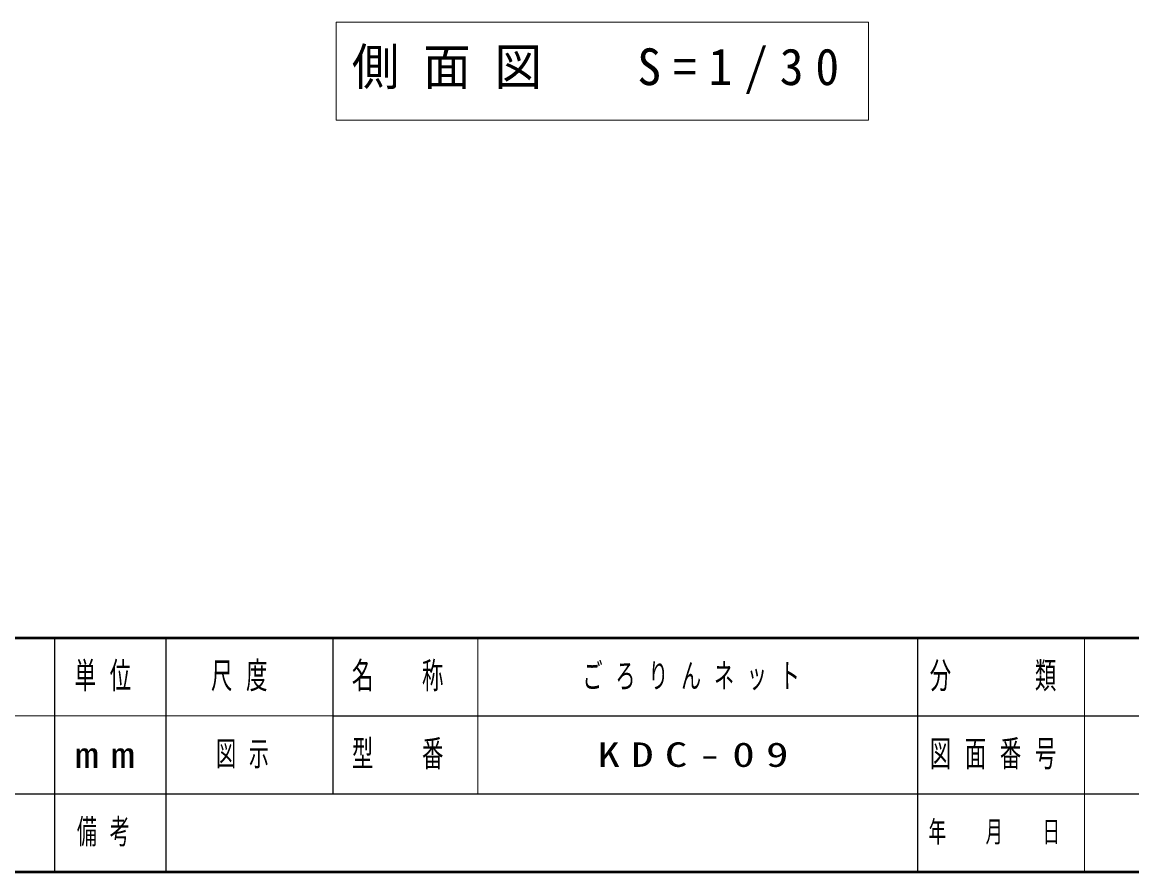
# Model space of a CAD drawing. Units: millimetres on the paper. Extents: x -385 to 0, y 0 to 267.
# Drawn here: x -215.4 to -115.7, y 0 to 76.3 of the extents above; entities that cross this region are included whole.
import ezdxf

# ---------------------------------------------------------------- set-up
doc = ezdxf.new("R2010")
doc.units = ezdxf.units.MM
doc.layers.add('LY_1', color=7, linetype='Continuous', lineweight=25)
doc.layers.add('LY_2', color=7, linetype='Continuous', lineweight=13)
doc.layers.add('LY_3', color=7, linetype='Continuous')
doc.styles.add('ＭＳ ゴシック', font='')
doc.styles.get('ＭＳ ゴシック').set_extended_font_data('MS Gothic')

msp = doc.modelspace()

# ---------------------------------------------------------------- linework, layer by layer
at = {"layer": 'LY_1', "lineweight": 13}
for p, q in [((-187.208, 76.273), (-187.208, 67.473)), ((-139.408, 76.273), (-187.208, 76.273)), ((-139.408, 67.473), (-139.408, 76.273)), ((-187.208, 67.473), (-139.408, 67.473))]:
    msp.add_line(p, q, dxfattribs=at)
at = {"layer": 'LY_2', "lineweight": 50}
for p, q in [((-385, 21), (0, 21)), ((-385, 0), (0, 0))]:
    msp.add_line(p, q, dxfattribs=at)
at = {"layer": 'LY_2', "lineweight": 25}
for p, q in [((-212.5, 21), (-212.5, 0)), ((-202.5, 21), (-202.5, 7)), ((-187.5, 21), (-187.5, 7)), ((-135, 21), (-135, 0)), ((-187.5, 14), (-70, 14)), ((-242.5, 7), (0, 7)), ((-202.5, 7), (-202.5, 0))]:
    msp.add_line(p, q, dxfattribs=at)
at = {"layer": 'LY_2'}
for p, q in [((-174.5, 21), (-174.5, 7)), ((-120, 21), (-120, 0)), ((-242.5, 14), (-187.5, 14))]:
    msp.add_line(p, q, dxfattribs=at)

# ---------------------------------------------------------------- texts
at = {"layer": 'LY_1', "style": 'ＭＳ ゴシック'}
for s, insert, char_height, attachment_point in [('\\T1.5;\\W0.95;側面図\u3000S=1/30', (-185.808, 71.873), 3.299, 4), ('\\T1.64;\\W0.6;ごろりんネット', (-154.75, 17.5), 2.199, 5), ('\\T1.64;\\W0.6;図示', (-198, 10.5), 2.199, 4), ('\\T1.5;\\W1.35;KDC-09', (-163.75, 10.5), 2.199, 4)]:
    msp.add_mtext(s, dxfattribs=dict(at, insert=insert, char_height=char_height, attachment_point=attachment_point))
at = {"layer": 'LY_2', "attachment_point": 4, "style": 'ＭＳ ゴシック'}
for s, insert, char_height in [('\\T1.64;\\W0.6;単位', (-210.7, 17.5), 2.346), ('\\T1.64;\\W0.6;尺度', (-198.45, 17.5), 2.346), ('\\T1.64;\\W0.6;名\u3000称', (-185.8, 17.5), 2.346), ('\\T1.64;\\W0.6;分\u3000\u3000類', (-133.9, 17.5), 2.346), ('\\T1.64;\\W0.6;型\u3000番', (-185.8, 10.5), 2.346), ('\\T1.64;\\W0.6;図面番号', (-133.9, 10.5), 2.346), ('\\T1.5;\\W1.35;mm', (-210.7, 10.5), 2.346), ('\\T1.64;\\W0.6;備考', (-210.5, 3.5), 2.199), ('\\T1.64;\\W0.6;年\u3000月\u3000日', (-134, 3.5), 1.906)]:
    msp.add_mtext(s, dxfattribs=dict(at, insert=insert, char_height=char_height))
at = {"layer": 'LY_3', "insert": (-198, 10.5), "char_height": 2.199, "attachment_point": 4, "style": 'ＭＳ ゴシック'}
msp.add_mtext('\\T1.64;\\W0.6;図示', dxfattribs=at)

doc.saveas('drawing.dxf')
